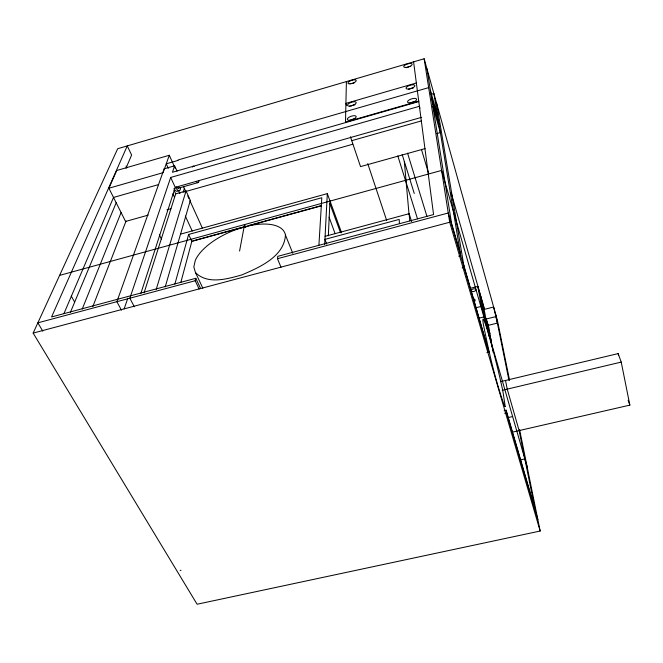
<?xml version="1.0" encoding="UTF-8"?>
<svg xmlns="http://www.w3.org/2000/svg" width="663" height="663" viewBox="0 0 663 663"><rect width="100%" height="100%" fill="white"/><g stroke="black" fill="none" stroke-linecap="round" stroke-linejoin="round"><path stroke-width="0.99" d="M345.473 122.614L346.409 81.574M328.326 235.821L329.959 200.864M324.671 244.523L327.315 193.629L180.593 234.138M318.911 245.144L321.812 197.74L188.615 234.462L174.875 284.096M285.455 235.067C284.154 256.755 259.192 267.471 241.896 274.896C227.326 278.974 207.693 284.792 195.494 272.601L193.828 267.007L195.27 260.46A48.938 22.177 -22.9 0 1 237.437 229.1L248.915 225.834A48.938 22.177 -22.9 0 1 285.455 235.067L292.773 253.266M280.996 267.214L277.482 258.703L277.78 256.332L433.569 214.572L413.588 61.858M239.575 251.062L244.548 224.575L245.758 227.426M199.124 289.002L195.195 280.731L195.792 278.303L51.565 316.964L127.263 145.91L131.614 155.018L125.987 168.211M180.842 282.339L191.905 241.125M165.22 286.897L190.331 200.417L186.038 190.952L175.703 193.878L144.062 292.889M156.203 289.441L186.038 190.952M183.121 192.378L184.339 188.425M140.788 293.626L175.239 187.347L170.689 177.444L419.406 106.287L419.969 108.243M170.689 177.444L129.832 298.226L134.34 306.803M121.453 310.226L116.887 301.69L164.151 168.816L174.626 165.8L172.446 172.256L418.784 101.58M124.155 308.883L127.826 298.135M148.23 215.102L125.564 221.467L108.898 188.234L163.106 172.662L164.026 170.068M108.898 188.234L116.738 170.499L169.28 155.266L164.333 169.206L164.151 168.816M92.779 306.696L126.045 221.077M82.204 309.091L121.089 212.541M70.336 312.48L116.323 202.48M63.921 313.665L113.514 197.441L158.623 184.563M519.568 429.558L540.171 531.03L197.093 604.242L33.15 333.091L117.691 148.719L424.146 58.758L497.482 320.743L509.549 380.189M416.356 82.974L345.912 103.403L346.542 105.309M428.663 87.624L178.024 159.982L178.206 160.371L166.247 163.819L168.311 168.336M431.058 94.328L433.884 93.516L460.71 255.636L458.705 256.158M345.481 122.133L418.726 101.116M175.239 187.347L421.544 117.343M178.231 188.226L197.856 182.648M351.755 140.664L421.295 120.939M184.281 191.922L352.749 144.244M436.602 133.653L440.348 132.6L432.956 106.436M166.952 209.848L170.897 208.737M425.066 148.603L360.531 166.612L350.429 136.76M59.604 275.394L441.599 170.432L527.143 466.868M192.908 240.851L244.746 226.622M248.733 225.528L320.519 205.828M321.497 205.812L191.839 241.39L188.615 234.462M180.17 570.487L181.024 570.255M325.102 236.326L409.121 213.701L411.632 221.599M195.195 280.731L37.849 322.84L42.805 331.144M277.482 258.703L448.246 212.997L488.855 351.978L486.874 352.459M33.15 333.091L449.696 222.246L424.146 58.758M462.152 267.91L464.141 267.396L436.594 103.204M470.838 288.181L477.808 286.408L483.65 306.762L489.269 336.638M475.47 307.872L481.479 306.364L477.808 286.408M484.015 309.455L493.645 307.035L497.391 323.105L488.159 325.392M479.506 318.016L484.479 316.781L480.75 296.651M491.49 341.122L488.556 330.945L486.319 318.986L495.592 316.674M500.499 381.648L618.156 353.586L621.223 362.089L629.85 405.118L512.317 432.152M502.189 390.316L621.223 362.089M504.162 410.662L506.134 410.198L534.942 508.836L519.121 430.594L507.228 389.123L505.521 380.454M504.659 413.314L506.64 412.85L537.875 519.742M508.637 417.475L512.623 416.546M519.809 460.031L524.839 458.895M71.281 296.104L74.67 302.121M126.094 166.09L126.931 167.814M159.352 234.793L161.598 239.434M195.792 278.303L200.574 288.397M195.494 272.601L202.861 288.206M174.046 190.264L175.703 193.878M185.317 216.039L192.245 231.055M172.894 193.811L174.568 197.433M178.687 190.961L179.938 193.687M174.626 165.8L177.046 171.129M169.28 155.266L175.14 168.162M183.502 186.585L185.623 191.251M187.762 195.958L189.046 198.784M189.9 200.665L202.306 227.981M326.735 244.117L324.936 239.368L399.176 219.42L399.474 223.547M329.105 217.182L335.113 233.716M329.834 203.524L340.509 232.68M327.315 193.629L341.619 232.796M628.143 400.261L629.85 405.118M367.75 163.628L386.72 220.58M397.8 155.888L417.508 218.865M402.192 154.57L414.259 193.472M407.563 153.161L426.922 216.329M421.577 149.788L428.654 173.607M460.313 253.274L451.511 223.124L426.972 68.836M463.744 265.009L488.855 351.978M449.696 222.246L540.171 531.03M481.479 306.364L487.438 327.05M451.105 192.726L484.479 309.173M486.319 318.986L488.954 328.152M487.206 323.701L490.114 333.82M430.37 90.226L437.563 115.76M431.638 98.19L435.119 110.903L432.773 102.218M435.127 110.539L438.931 124.039M618.156 353.586L618.562 355.575M495.435 313.425L508.985 380.463M506.134 410.198L506.64 412.85M487.927 324.157L493.272 352.542M409.121 213.701L409.759 220.812M404.322 161.432L409.071 214.671M473.639 298.723A4.144 2.304 -16.2 0 1 474.202 301.955M410.554 102.881A4.757 1.84 -17.7 0 1 415.096 101.58M412.32 103.105A2.379 0.92 -17.7 0 1 412.9 102.906M409.005 89.198A4.616 1.732 -17.7 0 1 413.414 87.922M350.71 106.072A4.558 1.707 -19 0 1 355.045 104.812M350.536 120.111A4.691 1.815 -19 0 1 354.995 118.826M406.576 67.717A4.409 1.575 -17.7 0 1 408.648 66.897M409.742 66.632A4.409 1.575 -17.7 0 1 410.778 66.491M351.987 83.546A4.351 1.558 -18.9 0 1 354.125 82.925M177.701 191.052A11.23 3.356 72.4 0 1 173.863 188.632M180.576 187.836A11.23 3.34 72.5 0 1 175.521 187.389M179.292 187.248A8.578 2.553 72.5 0 1 176.565 186.999M199.016 180.452A8.602 2.387 72.7 0 1 196.265 181.405M192.361 167.076A8.602 2.387 72.7 0 1 194.118 166.57M505.214 406.585L504.485 406.005C495.12 379.675 488.929 352.244 483.46 324.862A45.2 2.155 75.9 0 1 487.811 331.624L490.33 340.293A45.2 2.155 75.9 0 1 502.96 391.651L505.214 406.585M472.669 291.612A2.403 1.318 -16.1 0 0 475.959 289.59A2.403 1.318 -16.1 0 0 472.263 289.358A2.403 1.318 -16.1 0 0 472.669 291.612M409.991 102.889A4.765 1.832 -17.7 0 0 416.646 99.309A4.765 1.832 -17.7 0 0 409.585 99.699A4.765 1.832 -17.7 0 0 409.991 102.889M408.449 89.091A4.633 1.724 -17.7 0 0 414.905 85.651A4.633 1.724 -17.7 0 0 408.068 86.082A4.633 1.724 -17.7 0 0 408.449 89.091M349.674 106.105A4.566 1.699 -19 0 0 356.205 102.657A4.566 1.699 -19 0 0 349.674 103.014A4.566 1.699 -19 0 0 349.674 106.105M349.998 83.861A4.359 1.55 -18.9 0 0 356.23 80.621A4.359 1.55 -18.9 0 0 350.006 81.052A4.359 1.55 -18.9 0 0 349.998 83.861M406.021 67.435A4.417 1.566 -17.8 0 0 412.187 64.203A4.417 1.566 -17.8 0 0 405.673 64.701A4.417 1.566 -17.8 0 0 406.021 67.435M349.467 120.268A4.699 1.807 -19 0 0 356.188 116.688A4.699 1.807 -19 0 0 349.467 116.986A4.699 1.807 -19 0 0 349.467 120.268"/></g></svg>
